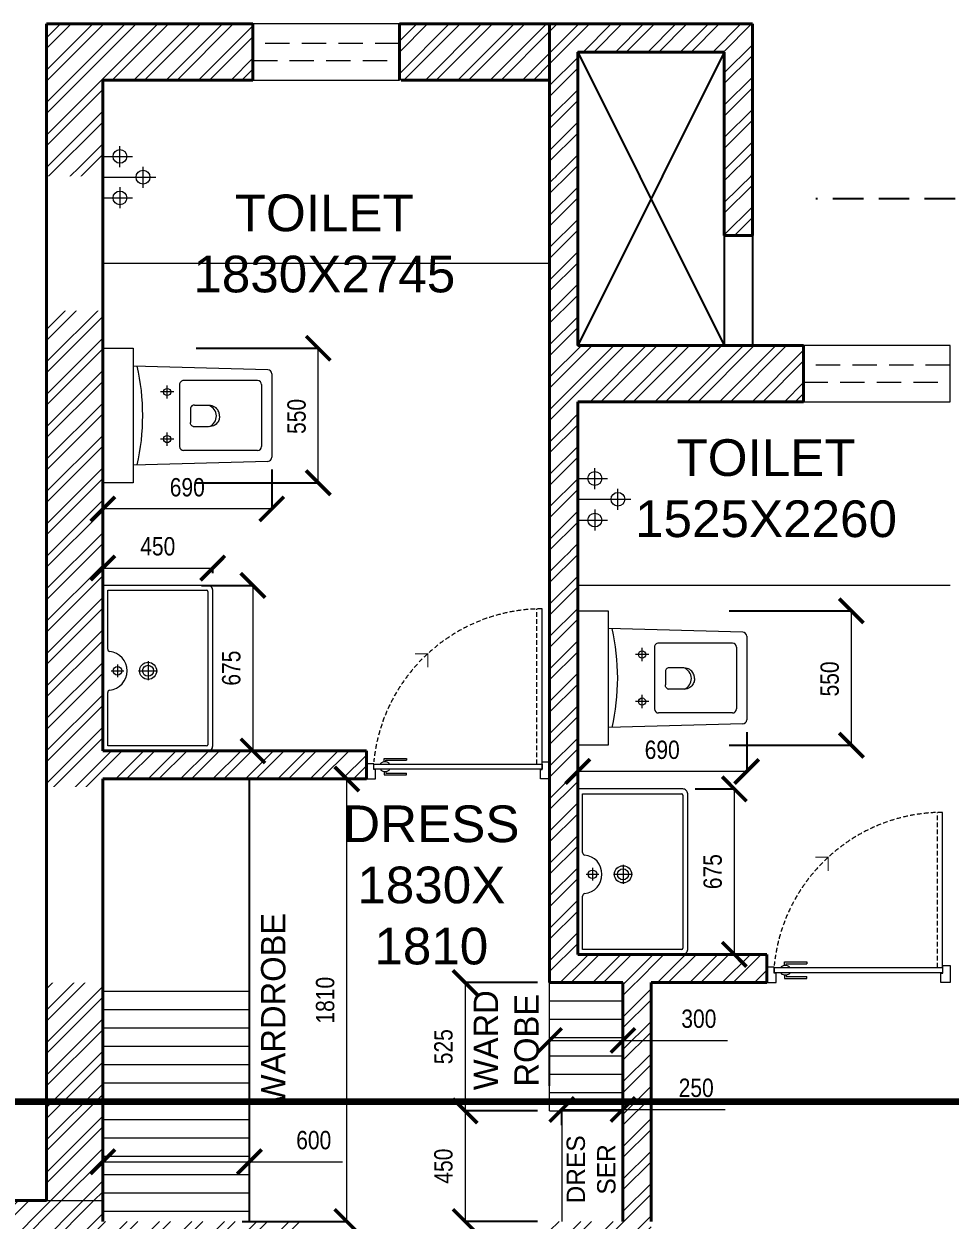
# Model space of a CAD drawing. Header units: millimetres. Extents: x 997936 to 1027636, y 1268519 to 1294901.
# Drawn here: x 1001198 to 1004988, y 1282423 to 1287315 of the extents above; entities that cross this region are included whole.
import ezdxf

# ---------------------------------------------------------------- set-up
doc = ezdxf.new("R2010")
doc.units = ezdxf.units.MM
doc.header["$LTSCALE"] = 500
doc.header["$MEASUREMENT"] = 0
doc.header["$PDMODE"] = 34
doc.header["$PDSIZE"] = 100
doc.linetypes.add('DASHED2', pattern=[0.375, 0.25, -0.125])
for name, color, linetype, lineweight in [('A-Furn', 253, 'Continuous', 0), ('DIMENSION', 7, 'Continuous', 0), ('door', 22, 'Continuous', 15), ('furniture', 252, 'Continuous', 9), ("HATCH'", 252, 'Continuous', 5), ('PROJECTION', 214, 'DASHED2', 25), ('TEXT', 250, 'Continuous', 9), ('W-wall', 1, 'Continuous', 40), ('WALLS', 1, 'Continuous', 40), ('window', 150, 'Continuous', 9)]:
    doc.layers.add(name, color=color, linetype=linetype, lineweight=lineweight)
doc.layers.add('grid text', color=7, linetype='Continuous', lineweight=18, true_color=0x000000)
doc.layers.add('toilet fixer', color=7, linetype='Continuous', lineweight=0, true_color=0xa3a3a3)
doc.styles.get("Standard").update_dxf_attribs({"font": 'ARIALN.TTF', "height": 75})
doc.dimstyles.new('for electrical conduit', dxfattribs={"dimtxt": 175, "dimasz": 80, "dimexe": 1.25, "dimexo": 50, "dimgap": 50, "dimtad": 1, "dimdec": 0, "dimrnd": 5, "dimtxsty": 'Standard', "dimblk": 'ARCHTICK', "dimcen": 2.5, "dimclrd": 256, "dimadec": 0, "dimazin": 0, "dimtfac": 1, "dimtdec": 0, "dimtmove": 0, "dimatfit": 3, "dimfxl": 0, "dimlwd": -1, "dimarcsym": 0})
pattern_1 = [(45, (-73182.42, 76093.13), (-66.291261, 66.291261), []), (45, (-73138.22, 76093.13), (-66.291261, 66.291261), [])]

# ---------------------------------------------------------------- blocks, each defined once
blk = doc.blocks.new('D-1000')
at = {"color": 8, "linetype": 'DASHED2', "ltscale": 0.2}
for p, q in [((50.5, 899.6), (50.5, 69.9)), ((78.1, 899.6), (78.1, 69.9)), ((868.5, 927.2), (868.5, 932)), ((868.5, 899.6), (868.5, 894.7)), ((885.9, 938.2), (885.9, 947.8)), ((895.4, 938.2), (895.4, 957.4)), ((913, 927.2), (913, 932)), ((913, 899.6), (913, 894.7)), ((50.5, 879.6), (50.5, 69.9)), ((885.9, 888.6), (885.9, 878.9)), ((895.4, 888.6), (895.4, 869.4))]:
    blk.add_line(p, q, dxfattribs=at)
at = {"color": 8, "linetype": 'Continuous', "ltscale": 0.2}
for p, q in [((895.4, 957.4), (775.9, 957.4)), ((775.9, 957.4), (775.9, 947.8)), ((885.9, 947.8), (775.9, 947.8)), ((885.9, 878.9), (775.9, 878.9)), ((775.9, 869.4), (775.9, 878.9)), ((895.4, 869.4), (775.9, 869.4))]:
    blk.add_line(p, q, dxfattribs=at)
blk.add_lwpolyline([(50.5, 927.2), (949.5, 927.2), (949.5, 899.6), (50.5, 899.6)], close=True, dxfattribs=at)
for centre, start, end in [((890.7, 896.7), 57.82034, 122.17966), ((890.7, 930.1), 237.82034, 302.17966)]:
    blk.add_arc(centre, 41.8, start, end, dxfattribs=at)
at = {"color": 8, "linetype": 'DASHED2', "ltscale": 0.2}
blk.add_arc((47.4, 977.4), 907.6, 270.19588, 354.31871, dxfattribs=at)
at = {"layer": 'door', "linetype": 'Continuous', "ltscale": 0.15}
for p, q in [((10, 887.6), (10, 979)), ((10, 979), (59, 979)), ((59, 979), (59, 929.1)), ((990, 979), (941, 979)), ((941, 979), (941, 929.1)), ((990, 897.6), (990, 979)), ((59, 929.1), (49.5, 929.1)), ((49.5, 929.1), (49.5, 887.6)), ((941, 929.1), (950.5, 929.1)), ((950.5, 929.1), (950.5, 897.6)), ((950.5, 897.6), (990, 897.6)), ((49.5, 887.6), (10, 887.6))]:
    blk.add_line(p, q, dxfattribs=at)
at = {"layer": 'door', "ltscale": 0.2, "const_width": 5.56}
blk.add_lwpolyline([(662, 382.9), (662, 309.6), (730.4, 309.6)], dxfattribs=at)
blk = doc.blocks.new('drtv')
at = {"layer": 'toilet fixer'}
for p, q in [((1014420.7, 1284247), (1014420.7, 1284332.8)), ((1014490.8, 1284290.5), (1014368.7, 1284290.5)), ((1014326.2, 1284249.1), (1014326.2, 1284163.2)), ((1014490.8, 1284205.5), (1014274.1, 1284205.5)), ((1014420.7, 1284164.1), (1014420.7, 1284078.2)), ((1014490.8, 1284120.6), (1014368.7, 1284120.6))]:
    blk.add_line(p, q, dxfattribs=at)
for centre in [(1014420.7, 1284290.5), (1014326.2, 1284205.5), (1014420.7, 1284120.6)]:
    blk.add_circle(centre, 28.2, dxfattribs=at)
blk = doc.blocks.new('ASFRRG')
at = {"layer": 'toilet fixer', "lineweight": 15}
for p, q in [((2050178.7, -553415.7), (2050178.7, -553175.1)), ((2050178.7, -553175.1), (2050583.7, -553175.1)), ((2050588.7, -553180.1), (2050588.7, -553806.9)), ((2050344.1, -553465.6), (2050344.1, -553543.2)), ((2050193.2, -553504.4), (2050244.9, -553504.4)), ((2050219, -553478.5), (2050219, -553530.3)), ((2050305.3, -553504.4), (2050382.9, -553504.4)), ((2050178.7, -553811.9), (2050178.7, -553593.2)), ((2050583.7, -553811.9), (2050178.7, -553811.9))]:
    blk.add_line(p, q, dxfattribs=at)
at = {"layer": 'toilet fixer', "lineweight": 20}
blk.add_lwpolyline([(2050608.7, -553811.9), (2050608.7, -553175.1, 0.414214), (2050588.7, -553155.1), (2050158.7, -553155.1), (2050158.7, -553831.9), (2050588.7, -553831.9, 0.414214)], format="xyb", close=True, dxfattribs=at)
at = {"layer": 'toilet fixer', "lineweight": 15}
for centre, radius in [((2050219, -553504.4), 17.5), ((2050344.1, -553504.4), 35), ((2050344.1, -553504.4), 22.5)]:
    blk.add_circle(centre, radius, dxfattribs=at)
for centre, radius, start, end in [((2050583.7, -553180.1), 5, 0, 90), ((2050188.7, -553415.7), 10, 180, 259.3524), ((2050178.7, -553504.4), 79.3, 275.9184, 84.0816), ((2050188.7, -553593.2), 10, 100.6476, 180), ((2050583.7, -553806.9), 5, 270, 0)]:
    blk.add_arc(centre, radius, start, end, dxfattribs=at)
blk = doc.blocks.new('asdfrg7888')
at = {"layer": 'toilet fixer', "lineweight": 0}
for p, q in [((5842543, -845944.4), (5842543, -846319.4)), ((5842543, -845944.4), (5842543, -846319.4)), ((5842543, -845946.2), (5842543, -846317.6)), ((5843043.4, -845961.6), (5842543, -845947.8)), ((5842543, -845947.8), (5842543, -846316)), ((5843005, -846001.9), (5842730, -846001.9)), ((5843058, -845976.6), (5843058, -846287.3)), ((5842693.7, -846044.4), (5842644.2, -846044.4)), ((5842668.9, -846069.2), (5842668.9, -846019.7)), ((5842715, -846016.9), (5842715, -846246.9)), ((5843020, -846016.9), (5843020, -846246.9)), ((5842758, -846099.2), (5842757, -846101.1)), ((5842760.5, -846096.4), (5842758, -846099.2)), ((5842763.3, -846094.8), (5842760.5, -846096.4)), ((5842766.2, -846094), (5842763.3, -846094.8)), ((5842768.6, -846093.9), (5842766.2, -846094)), ((5842770.4, -846094), (5842768.6, -846093.9)), ((5842771, -846094.1), (5842770.4, -846094)), ((5842771.5, -846094.1), (5842771, -846094.1)), ((5842773.1, -846094.1), (5842771.5, -846094.1)), ((5842774.4, -846094.1), (5842773.1, -846094.1)), ((5842776.1, -846094.1), (5842774.4, -846094.1)), ((5842778.3, -846094.2), (5842776.1, -846094.1)), ((5842780.8, -846094.2), (5842778.3, -846094.2)), ((5842783.9, -846094.2), (5842780.8, -846094.2)), ((5842787.5, -846094.2), (5842783.9, -846094.2)), ((5842791.7, -846094.2), (5842787.5, -846094.2)), ((5842796.5, -846094.2), (5842791.7, -846094.2)), ((5842801.9, -846094.2), (5842796.5, -846094.2)), ((5842808, -846094.2), (5842801.9, -846094.2)), ((5842814.8, -846094.2), (5842808, -846094.2)), ((5842822.4, -846094.2), (5842814.8, -846094.2)), ((5842829.8, -846094.7), (5842822.4, -846094.2)), ((5842836.3, -846095.9), (5842829.8, -846094.7)), ((5842841.9, -846097.9), (5842836.3, -846095.9)), ((5842846.7, -846100.4), (5842841.9, -846097.9)), ((5842850.8, -846103.4), (5842846.7, -846100.4)), ((5842755.8, -846106.2), (5842755.6, -846109.5)), ((5842755.6, -846109), (5842755.6, -846157.6)), ((5842756.3, -846103.5), (5842755.8, -846106.2)), ((5842757, -846101.1), (5842756.3, -846103.5)), ((5842854.1, -846106.7), (5842850.8, -846103.4)), ((5842856.9, -846110.3), (5842854.1, -846106.7)), ((5842859.1, -846114), (5842856.9, -846110.3)), ((5842860.7, -846117.7), (5842859.1, -846114)), ((5842862, -846121.3), (5842860.7, -846117.7)), ((5842862.9, -846124.6), (5842862, -846121.3)), ((5842862.9, -846143.1), (5842862, -846146.4)), ((5842863.5, -846127.6), (5842862.9, -846124.6)), ((5842863.5, -846140.1), (5842862.9, -846143.1)), ((5842863.8, -846130.1), (5842863.5, -846127.6)), ((5842863.8, -846137.6), (5842863.5, -846140.1)), ((5842864, -846132.1), (5842863.8, -846130.1)), ((5842864, -846135.6), (5842863.8, -846137.6)), ((5842864, -846133.3), (5842864, -846132.1)), ((5842864, -846133.8), (5842864, -846133.3)), ((5842864, -846133.9), (5842864, -846134.4)), ((5842864, -846134.4), (5842864, -846135.6)), ((5842755.7, -846160.5), (5842755.6, -846157.6)), ((5842756.2, -846163.1), (5842755.7, -846160.5)), ((5842756.9, -846165.3), (5842756.2, -846163.1)), ((5842757.9, -846167.2), (5842756.9, -846165.3)), ((5842760.3, -846170), (5842757.9, -846167.2)), ((5842763.1, -846171.8), (5842760.3, -846170)), ((5842770.1, -846173.4), (5842768.4, -846173.3)), ((5842770.8, -846173.4), (5842770.1, -846173.4)), ((5842771.2, -846173.4), (5842770.8, -846173.4)), ((5842772.9, -846173.4), (5842771.2, -846173.4)), ((5842774.2, -846173.4), (5842772.9, -846173.4)), ((5842775.9, -846173.4), (5842774.2, -846173.4)), ((5842778.1, -846173.4), (5842775.9, -846173.4)), ((5842780.7, -846173.4), (5842778.1, -846173.4)), ((5842783.8, -846173.4), (5842780.7, -846173.4)), ((5842787.5, -846173.4), (5842783.8, -846173.4)), ((5842791.7, -846173.5), (5842787.5, -846173.4)), ((5842796.5, -846173.5), (5842791.7, -846173.5)), ((5842801.9, -846173.5), (5842796.5, -846173.5)), ((5842808, -846173.5), (5842801.9, -846173.5)), ((5842814.8, -846173.5), (5842808, -846173.5)), ((5842822.4, -846173.5), (5842814.8, -846173.5)), ((5842829.8, -846173), (5842822.4, -846173.5)), ((5842836.3, -846171.8), (5842829.8, -846173)), ((5842841.9, -846169.8), (5842836.3, -846171.8)), ((5842846.7, -846167.3), (5842841.9, -846169.8)), ((5842850.8, -846164.3), (5842846.7, -846167.3)), ((5842854.1, -846160.9), (5842850.8, -846164.3)), ((5842856.9, -846157.4), (5842854.1, -846160.9)), ((5842859.1, -846153.7), (5842856.9, -846157.4)), ((5842860.7, -846150), (5842859.1, -846153.7)), ((5842862, -846146.4), (5842860.7, -846150)), ((5842693.7, -846219.4), (5842644.2, -846219.4)), ((5842668.9, -846244.2), (5842668.9, -846194.7)), ((5843005, -846261.9), (5842730, -846261.9)), ((5843043.4, -846302.3), (5842543, -846316))]:
    blk.add_line(p, q, dxfattribs=at)
for centre in [(5842668.9, -846044.4), (5842668.9, -846219.4)]:
    blk.add_circle(centre, 13.3, dxfattribs=at)
for centre, radius, start, end in [((5841743.3, -846131.9), 834.7, 347.2655, 12.7345), ((5843043, -845976.6), 15, 0, 88.5576), ((5842730, -846016.9), 15, 90, 180), ((5843005, -846016.9), 15, 0, 90), ((5842809.8, -846134.2), 42.3, 292.6808, 70.1417), ((5842774.5, -846142.1), 31.8, 249.0746, 258.9185), ((5842730, -846246.9), 15, 180, 270), ((5843005, -846246.9), 15, 270, 0), ((5843043, -846287.3), 15, 271.4424, 0)]:
    blk.add_arc(centre, radius, start, end, dxfattribs=at)
blk = doc.blocks.new('ERKJ')
at = {"layer": 'A-Furn', "lineweight": 9, "ltscale": 10}
blk.add_lwpolyline([(1074052.5, 1208998.5), (1074052.5, 1209548.5), (1073927.5, 1209548.5), (1073927.5, 1208998.5), (1074052.5, 1208998.5)], dxfattribs=at)
at = {"layer": 'toilet fixer', "xscale": -1.100000000558794, "yscale": 1.100000000093132, "zscale": 1.1}
blk.add_blockref('asdfrg7888', (7500724.8, 2140018.6), dxfattribs=at)
blk = doc.blocks.new('_ArchTick')
at = {"layer": 'W-wall', "color": 0, "lineweight": 70, "const_width": 0.15}
blk.add_lwpolyline([(-0.5, -0.5), (0.5, 0.5)], dxfattribs=at)
blk = doc.blocks.new('*D488')
at = {"layer": 'Defpoints', "color": 0}
for p in [(1002040.9, 1284227.2), (1002519.1, 1284227.2), (1002040.9, 1282417.6)]:
    blk.add_point(p, dxfattribs=at)
at = {"layer": 'DIMENSION', "color": 0, "lineweight": -2}
for p, q in [((1002090.9, 1284227.2), (1002520.3, 1284227.2)), ((1002090.9, 1282417.6), (1002520.3, 1282417.6))]:
    blk.add_line(p, q, dxfattribs=at)
at = {"layer": 'DIMENSION'}
blk.add_line((1002519.1, 1282417.6), (1002519.1, 1284227.2), dxfattribs=at)
at = {"layer": 'DIMENSION', "xscale": 100, "yscale": 100, "zscale": 100}
for p, rotation in [((1002519.1, 1284227.2), 90), ((1002519.1, 1282417.6), 270)]:
    blk.add_blockref('_ArchTick', p, dxfattribs=dict(at, rotation=rotation))
at = {"layer": 'DIMENSION', "color": 0, "insert": (1002430.8, 1283322.4), "char_height": 75, "attachment_point": 5, "rotation": 90}
blk.add_mtext('1810', dxfattribs=at)
blk = doc.blocks.new('*D489')
at = {"layer": 'Defpoints', "color": 0}
for p in [(1001520.4, 1285542.9), (1002211.9, 1285542.9), (1001520.4, 1285331.6)]:
    blk.add_point(p, dxfattribs=at)
at = {"layer": 'DIMENSION', "color": 0, "lineweight": -2}
for p, q in [((1001520.4, 1285492.9), (1001520.4, 1285330.4)), ((1002211.9, 1285492.9), (1002211.9, 1285330.4))]:
    blk.add_line(p, q, dxfattribs=at)
at = {"layer": 'DIMENSION'}
blk.add_line((1002211.9, 1285331.6), (1001520.4, 1285331.6), dxfattribs=at)
at = {"layer": 'DIMENSION', "xscale": 100, "yscale": 100, "zscale": 100, "rotation": 180}
blk.add_blockref('_ArchTick', (1001520.4, 1285331.6), dxfattribs=at)
at = {"layer": 'DIMENSION', "xscale": 100, "yscale": 100, "zscale": 100}
blk.add_blockref('_ArchTick', (1002211.9, 1285331.6), dxfattribs=at)
at = {"layer": 'DIMENSION', "color": 0, "insert": (1001866.2, 1285419.9), "char_height": 75, "attachment_point": 5}
blk.add_mtext('690', dxfattribs=at)
blk = doc.blocks.new('*D490')
at = {"layer": 'Defpoints', "color": 0}
for p in [(1001520.4, 1285988.8), (1002402.1, 1285988.8), (1001520.4, 1285438.8)]:
    blk.add_point(p, dxfattribs=at)
at = {"layer": 'DIMENSION', "color": 0, "lineweight": -2}
for p, q in [((1001902.1, 1285988.8), (1002403.3, 1285988.8)), ((1001902.1, 1285438.8), (1002403.3, 1285438.8))]:
    blk.add_line(p, q, dxfattribs=at)
at = {"layer": 'DIMENSION'}
blk.add_line((1002402.1, 1285438.8), (1002402.1, 1285988.8), dxfattribs=at)
at = {"layer": 'DIMENSION', "xscale": 100, "yscale": 100, "zscale": 100}
for p, rotation in [((1002402.1, 1285988.8), 90), ((1002402.1, 1285438.8), 270)]:
    blk.add_blockref('_ArchTick', p, dxfattribs=dict(at, rotation=rotation))
at = {"layer": 'DIMENSION', "color": 0, "insert": (1002313.8, 1285710.1), "char_height": 75, "attachment_point": 5, "rotation": 90}
blk.add_mtext('550', dxfattribs=at)
blk = doc.blocks.new('*D491')
at = {"layer": 'Defpoints', "color": 0}
for p in [(1003464.2, 1284469.2), (1004155.7, 1284469.2), (1003464.2, 1284257.9)]:
    blk.add_point(p, dxfattribs=at)
at = {"layer": 'DIMENSION', "color": 0, "lineweight": -2}
for p, q in [((1003464.2, 1284419.2), (1003464.2, 1284256.7)), ((1004155.7, 1284419.2), (1004155.7, 1284256.7))]:
    blk.add_line(p, q, dxfattribs=at)
at = {"layer": 'DIMENSION'}
blk.add_line((1004155.7, 1284257.9), (1003464.2, 1284257.9), dxfattribs=at)
at = {"layer": 'DIMENSION', "xscale": 100, "yscale": 100, "zscale": 100, "rotation": 180}
blk.add_blockref('_ArchTick', (1003464.2, 1284257.9), dxfattribs=at)
at = {"layer": 'DIMENSION', "xscale": 100, "yscale": 100, "zscale": 100}
blk.add_blockref('_ArchTick', (1004155.7, 1284257.9), dxfattribs=at)
at = {"layer": 'DIMENSION', "color": 0, "insert": (1003810, 1284346.2), "char_height": 75, "attachment_point": 5}
blk.add_mtext('690', dxfattribs=at)
blk = doc.blocks.new('*D492')
at = {"layer": 'Defpoints', "color": 0}
for p in [(1003464.2, 1284915.1), (1004584.1, 1284915.1), (1003464.2, 1284365.1)]:
    blk.add_point(p, dxfattribs=at)
at = {"layer": 'DIMENSION', "color": 0, "lineweight": -2}
for p, q in [((1004084.1, 1284915.1), (1004585.3, 1284915.1)), ((1004084.1, 1284365.1), (1004585.3, 1284365.1))]:
    blk.add_line(p, q, dxfattribs=at)
at = {"layer": 'DIMENSION'}
blk.add_line((1004584.1, 1284365.1), (1004584.1, 1284915.1), dxfattribs=at)
at = {"layer": 'DIMENSION', "xscale": 100, "yscale": 100, "zscale": 100}
for p, rotation in [((1004584.1, 1284915.1), 90), ((1004584.1, 1284365.1), 270)]:
    blk.add_blockref('_ArchTick', p, dxfattribs=dict(at, rotation=rotation))
at = {"layer": 'DIMENSION', "color": 0, "insert": (1004495.8, 1284636.4), "char_height": 75, "attachment_point": 5, "rotation": 90}
blk.add_mtext('550', dxfattribs=at)
blk = doc.blocks.new('*D544')
at = {"layer": 'Defpoints', "color": 0}
for p in [(1003349.2, 1283394.8), (1003003.1, 1282869.8), (1003349.2, 1282869.8)]:
    blk.add_point(p, dxfattribs=at)
at = {"layer": 'DIMENSION', "color": 0, "lineweight": -2}
for p, q in [((1003299.2, 1283394.8), (1003001.8, 1283394.8)), ((1003299.2, 1282869.8), (1003001.8, 1282869.8))]:
    blk.add_line(p, q, dxfattribs=at)
at = {"layer": 'DIMENSION'}
blk.add_line((1003003.1, 1283394.8), (1003003.1, 1282869.8), dxfattribs=at)
at = {"layer": 'DIMENSION', "xscale": 100, "yscale": 100, "zscale": 100}
for p, rotation in [((1003003.1, 1283394.8), 90), ((1003003.1, 1282869.8), 270)]:
    blk.add_blockref('_ArchTick', p, dxfattribs=dict(at, rotation=rotation))
at = {"layer": 'DIMENSION', "color": 0, "insert": (1002914.8, 1283132.3), "char_height": 75, "attachment_point": 5, "rotation": 90}
blk.add_mtext('525', dxfattribs=at)
blk = doc.blocks.new('*D545')
at = {"layer": 'Defpoints', "color": 0}
for p in [(1003349.2, 1282869.8), (1003003.1, 1282417.6), (1003349.2, 1282417.6)]:
    blk.add_point(p, dxfattribs=at)
at = {"layer": 'DIMENSION', "color": 0, "lineweight": -2}
for p, q in [((1003299.2, 1282869.8), (1003001.8, 1282869.8)), ((1003299.2, 1282417.6), (1003001.8, 1282417.6))]:
    blk.add_line(p, q, dxfattribs=at)
at = {"layer": 'DIMENSION'}
blk.add_line((1003003.1, 1282869.8), (1003003.1, 1282417.6), dxfattribs=at)
at = {"layer": 'DIMENSION', "xscale": 100, "yscale": 100, "zscale": 100}
for p, rotation in [((1003003.1, 1282869.8), 90), ((1003003.1, 1282417.6), 270)]:
    blk.add_blockref('_ArchTick', p, dxfattribs=dict(at, rotation=rotation))
at = {"layer": 'DIMENSION', "color": 0, "insert": (1002914.8, 1282643.7), "char_height": 75, "attachment_point": 5, "rotation": 90}
blk.add_mtext('450', dxfattribs=at)
blk = doc.blocks.new('*D520')
at = {"layer": 'Defpoints', "color": 0}
for p in [(1003649.2, 1283158), (1003349.2, 1282922.8), (1003649.2, 1282922.8)]:
    blk.add_point(p, dxfattribs=at)
at = {"layer": 'DIMENSION', "color": 0, "lineweight": -2}
for p, q in [((1003349.2, 1282972.8), (1003349.2, 1283159.2)), ((1003649.2, 1282972.8), (1003649.2, 1283159.2))]:
    blk.add_line(p, q, dxfattribs=at)
at = {"layer": 'DIMENSION'}
for p, q in [((1003349.2, 1283158), (1003649.2, 1283158)), ((1003649.2, 1283158), (1004077.7, 1283158))]:
    blk.add_line(p, q, dxfattribs=at)
at = {"layer": 'DIMENSION', "xscale": 100, "yscale": 100, "zscale": 100, "rotation": 180}
blk.add_blockref('_ArchTick', (1003349.2, 1283158), dxfattribs=at)
at = {"layer": 'DIMENSION', "xscale": 100, "yscale": 100, "zscale": 100}
blk.add_blockref('_ArchTick', (1003649.2, 1283158), dxfattribs=at)
at = {"layer": 'DIMENSION', "color": 0, "insert": (1003959.9, 1283246.2), "char_height": 75, "attachment_point": 5}
blk.add_mtext('300', dxfattribs=at)
blk = doc.blocks.new('*D521')
at = {"layer": 'Defpoints', "color": 0}
for p in [(1003649.2, 1282875.5), (1003399.2, 1282761.6), (1003649.2, 1282761.6)]:
    blk.add_point(p, dxfattribs=at)
at = {"layer": 'DIMENSION', "color": 0, "lineweight": -2}
for p, q in [((1003399.2, 1282811.6), (1003399.2, 1282876.7)), ((1003649.2, 1282811.6), (1003649.2, 1282876.7))]:
    blk.add_line(p, q, dxfattribs=at)
at = {"layer": 'DIMENSION'}
for p, q in [((1003399.2, 1282875.5), (1003649.2, 1282875.5)), ((1003649.2, 1282875.5), (1004067.4, 1282875.5))]:
    blk.add_line(p, q, dxfattribs=at)
at = {"layer": 'DIMENSION', "xscale": 100, "yscale": 100, "zscale": 100, "rotation": 180}
blk.add_blockref('_ArchTick', (1003399.2, 1282875.5), dxfattribs=at)
at = {"layer": 'DIMENSION', "xscale": 100, "yscale": 100, "zscale": 100}
blk.add_blockref('_ArchTick', (1003649.2, 1282875.5), dxfattribs=at)
at = {"layer": 'DIMENSION', "color": 0, "insert": (1003949.1, 1282963.7), "char_height": 75, "attachment_point": 5}
blk.add_mtext('250', dxfattribs=at)
blk = doc.blocks.new('*D522')
at = {"layer": 'Defpoints', "color": 0}
for p in [(1002120.4, 1282661.5), (1001520.4, 1282428.6), (1002120.4, 1282428.6)]:
    blk.add_point(p, dxfattribs=at)
at = {"layer": 'DIMENSION', "color": 0, "lineweight": -2}
for p, q in [((1001520.4, 1282478.6), (1001520.4, 1282662.7)), ((1002120.4, 1282478.6), (1002120.4, 1282662.7))]:
    blk.add_line(p, q, dxfattribs=at)
at = {"layer": 'DIMENSION'}
for p, q in [((1001520.4, 1282661.5), (1002120.4, 1282661.5)), ((1002120.4, 1282661.5), (1002501.8, 1282661.5))]:
    blk.add_line(p, q, dxfattribs=at)
at = {"layer": 'DIMENSION', "xscale": 100, "yscale": 100, "zscale": 100, "rotation": 180}
blk.add_blockref('_ArchTick', (1001520.4, 1282661.5), dxfattribs=at)
at = {"layer": 'DIMENSION', "xscale": 100, "yscale": 100, "zscale": 100}
blk.add_blockref('_ArchTick', (1002120.4, 1282661.5), dxfattribs=at)
at = {"layer": 'DIMENSION', "color": 0, "insert": (1002383.8, 1282749.7), "char_height": 75, "attachment_point": 5}
blk.add_mtext('600', dxfattribs=at)
blk = doc.blocks.new('*D530')
at = {"layer": 'Defpoints', "color": 0}
for p in [(1001970.4, 1285090.1), (1001520.4, 1285019), (1001970.4, 1285019)]:
    blk.add_point(p, dxfattribs=at)
at = {"layer": 'DIMENSION', "color": 0, "lineweight": -2}
for p, q in [((1001520.4, 1285069), (1001520.4, 1285091.4)), ((1001970.4, 1285069), (1001970.4, 1285091.4))]:
    blk.add_line(p, q, dxfattribs=at)
at = {"layer": 'DIMENSION'}
blk.add_line((1001520.4, 1285090.1), (1001970.4, 1285090.1), dxfattribs=at)
at = {"layer": 'DIMENSION', "xscale": 100, "yscale": 100, "zscale": 100, "rotation": 180}
blk.add_blockref('_ArchTick', (1001520.4, 1285090.1), dxfattribs=at)
at = {"layer": 'DIMENSION', "xscale": 100, "yscale": 100, "zscale": 100}
blk.add_blockref('_ArchTick', (1001970.4, 1285090.1), dxfattribs=at)
at = {"layer": 'DIMENSION', "color": 0, "insert": (1001745.4, 1285178.4), "char_height": 75, "attachment_point": 5}
blk.add_mtext('450', dxfattribs=at)
blk = doc.blocks.new('*D531')
at = {"layer": 'Defpoints', "color": 0}
for p in [(1003894.2, 1284186.6), (1003894.2, 1283509.8), (1004105.1, 1283509.8)]:
    blk.add_point(p, dxfattribs=at)
at = {"layer": 'DIMENSION', "color": 0, "lineweight": -2}
for p, q in [((1003944.2, 1284186.6), (1004106.3, 1284186.6)), ((1003944.2, 1283509.8), (1004106.3, 1283509.8))]:
    blk.add_line(p, q, dxfattribs=at)
at = {"layer": 'DIMENSION'}
blk.add_line((1004105.1, 1284186.6), (1004105.1, 1283509.8), dxfattribs=at)
at = {"layer": 'DIMENSION', "xscale": 100, "yscale": 100, "zscale": 100}
for p, rotation in [((1004105.1, 1284186.6), 90), ((1004105.1, 1283509.8), 270)]:
    blk.add_blockref('_ArchTick', p, dxfattribs=dict(at, rotation=rotation))
at = {"layer": 'DIMENSION', "color": 0, "insert": (1004016.8, 1283848.2), "char_height": 75, "attachment_point": 5, "rotation": 90}
blk.add_mtext('675', dxfattribs=at)
blk = doc.blocks.new('*D535')
at = {"layer": 'Defpoints', "color": 0}
for p in [(1001874.8, 1285019), (1001874.8, 1284342.2), (1002134.8, 1284342.2)]:
    blk.add_point(p, dxfattribs=at)
at = {"layer": 'DIMENSION', "color": 0, "lineweight": -2}
for p, q in [((1001924.8, 1285019), (1002136, 1285019)), ((1001924.8, 1284342.2), (1002136, 1284342.2))]:
    blk.add_line(p, q, dxfattribs=at)
at = {"layer": 'DIMENSION'}
blk.add_line((1002134.8, 1285019), (1002134.8, 1284342.2), dxfattribs=at)
at = {"layer": 'DIMENSION', "xscale": 100, "yscale": 100, "zscale": 100}
for p, rotation in [((1002134.8, 1285019), 90), ((1002134.8, 1284342.2), 270)]:
    blk.add_blockref('_ArchTick', p, dxfattribs=dict(at, rotation=rotation))
at = {"layer": 'DIMENSION', "color": 0, "insert": (1002046.5, 1284680.6), "char_height": 75, "attachment_point": 5, "rotation": 90}
blk.add_mtext('675', dxfattribs=at)

msp = doc.modelspace()

# ---------------------------------------------------------------- hatches: boundary and pattern name
at = {"lineweight": 0, "ltscale": 200}
h = msp.add_hatch(dxfattribs=at)
h.set_pattern_fill('ANSI32', color=256, scale=250, style=0)
h.set_pattern_definition(pattern_1)
h.paths.add_polyline_path([(1001290.4, 1282502.6), (1001290.4, 1287315.4), (1002134.8, 1287315.4), (1002134.8, 1287085.4), (1001520.4, 1287085.4), (1001520.4, 1285019), (1001520.4, 1284342.2), (1001950.4, 1284342.2), (1002599.2, 1284342.2), (1002599.2, 1284289.6), (1002599.2, 1284289.6), (1002599.2, 1284227.2), (1002599.2, 1284227.2), (1001520.4, 1284227.2), (1001520.4, 1282502.6)])
h = msp.add_hatch(dxfattribs=at)
h.set_pattern_fill('ANSI32', color=256, scale=250, style=0)
h.set_pattern_definition(pattern_1)
h.paths.add_polyline_path([(1002734.8, 1287315.4), (1002734.8, 1287085.4), (1003349.2, 1287085.4), (1003349.2, 1287315.4)])
h = msp.add_hatch(dxfattribs=at)
h.set_pattern_fill('ANSI32', color=256, scale=250, style=0)
h.set_pattern_definition(pattern_1)
h.paths.add_polyline_path([(1002350.4, 1282417.6), (1001520.4, 1282417.6), (1001520.4, 1282502.6), (1001290.4, 1282502.6), (999384.2, 1282502.6), (999384.2, 1278719.8), (1002350.4, 1278719.8), (1002350.4, 1278949.8), (999584.2, 1278949.8), (999584.2, 1279024.8), (999584.2, 1279474.8), (999584.2, 1282302.6), (1002350.4, 1282302.6)])
at = {"layer": "HATCH'", "ltscale": 200}
h = msp.add_hatch(dxfattribs=at)
h.set_pattern_fill('ANSI31', color=256, scale=600, angle=45, style=0)
h.set_pattern_definition([(7e-15, (1823165.69, 3934.02), (9e-15, -75), [])])
h.paths.add_polyline_path([(1002120.4, 1282417.6), (1001520.4, 1282417.6), (1001520.4, 1284227.2), (1002120.4, 1284227.2)])

# ---------------------------------------------------------------- linework, layer by layer
at = {"lineweight": 0, "ltscale": 200}
msp.add_line((1003464.2, 1285020.4), (1004988.2, 1285020.4), dxfattribs=at)
at = {"color": 25, "lineweight": 0, "ltscale": 200}
msp.add_line((1001290.4, 1282502.6), (1001520.4, 1282502.6), dxfattribs=at)
at = {"layer": "HATCH'", "ltscale": 200}
for p, q in [((1003349.2, 1283319.8), (1003649.2, 1283319.8)), ((1003349.2, 1283244.8), (1003649.2, 1283244.8)), ((1003349.2, 1283169.8), (1003649.2, 1283169.8)), ((1003349.2, 1283094.8), (1003649.2, 1283094.8)), ((1003349.2, 1283019.8), (1003649.2, 1283019.8)), ((1003349.2, 1282944.8), (1003649.2, 1282944.8)), ((1003349.2, 1282869.8), (1003649.2, 1282869.8)), ((1003399.2, 1282869.8), (1003399.2, 1282417.6))]:
    msp.add_line(p, q, dxfattribs=at)
at = {"layer": 'PROJECTION'}
msp.add_line((1005383.4, 1286600.4), (1004179.2, 1286600.4), dxfattribs=at)
at = {"layer": 'TEXT', "color": 3, "lineweight": 90, "ltscale": 200}
msp.add_lwpolyline([(998882, 1282908.5), (1005151.2, 1282908.5), (1005151.2, 1278225.9), (998882, 1278225.9)], close=True, dxfattribs=at)
at = {"layer": 'WALLS', "ltscale": 200}
for p, q in [((1002134.8, 1287315.4), (1001290.4, 1287315.4)), ((1002134.8, 1287315.4), (1002134.8, 1287085.4)), ((1002734.8, 1287315.4), (1003349.2, 1287315.4)), ((1002734.8, 1287315.4), (1002734.8, 1287085.4)), ((1004179.2, 1287315.4), (1003349.2, 1287315.4)), ((1004064.2, 1287200.4), (1003464.2, 1287200.4)), ((1002134.8, 1287085.4), (1001520.4, 1287085.4)), ((1003349.2, 1287085.4), (1002742, 1287085.4)), ((1004179.2, 1286000.4), (1003464.2, 1286000.4)), ((1004388.2, 1286000.4), (1004179.2, 1286000.4)), ((1004388.2, 1285770.4), (1004388.2, 1286000.4)), ((1004388.2, 1285770.4), (1003464.2, 1285770.4)), ((1002599.2, 1284342.2), (1001520.4, 1284342.2)), ((1002599.2, 1284227.2), (1002599.2, 1284342.2)), ((1002599.2, 1284227.2), (1001520.4, 1284227.2)), ((1001290.4, 1282502.6), (999384.2, 1282502.6))]:
    msp.add_line(p, q, dxfattribs=at)
at = {"layer": 'window', "ltscale": 200}
for points in [[(1002734.8, 1287315.4), (1002134.8, 1287315.4), (1002134.8, 1287085.4), (1002734.8, 1287085.4)], [(1004988.2, 1286000.4), (1004388.2, 1286000.4), (1004388.2, 1285770.4), (1004988.2, 1285770.4)]]:
    msp.add_lwpolyline(points, close=True, dxfattribs=at)
at = {"layer": 'window', "linetype": 'DASHED2', "ltscale": 0.8}
for points in [[(1002734.8, 1287235.4), (1002134.8, 1287235.4), (1002134.8, 1287165.4), (1002734.8, 1287165.4)], [(1004988.2, 1285920.4), (1004388.2, 1285920.4), (1004388.2, 1285850.4), (1004988.2, 1285850.4)]]:
    msp.add_lwpolyline(points, close=True, dxfattribs=at)

# ---------------------------------------------------------------- block references
at = {"layer": 'A-Furn'}
msp.add_blockref('ASFRRG', (-1048638.3, 1838174.1), dxfattribs=at)
at = {"layer": 'WALLS', "xscale": -1}
msp.add_blockref('ERKJ', (2077516.7, 75366.6), dxfattribs=at)
at = {"layer": 'window', "ltscale": 200, "xscale": 0.7653061226010323, "yscale": 0.7653061230666935, "zscale": 0.7653061226714246, "rotation": 180}
msp.add_blockref('D-1000', (1003356.9, 1284976.5), dxfattribs=at)

# ---------------------------------------------------------------- texts
at = {"layer": 'DIMENSION', "insert": (1003038.1, 1283158.7), "char_height": 100, "width": 731.051, "attachment_point": 2, "rotation": 90}
msp.add_mtext('{\\fCentury Gothic|b0|i0|c0|p34;WARD^JROBE}', dxfattribs=at)
at = {"layer": 'TEXT', "color": 44, "lineweight": 0, "insert": (1003418.7, 1282630.4, 0), "char_height": 75, "width": 450, "attachment_point": 2, "rotation": 90}
msp.add_mtext('{\\fCentury Gothic|b0|i0|c0|p34;DRES^JSER}', dxfattribs=at)

# ---------------------------------------------------------------- dimensions: what is measured, and where the dimension line sits
at = {"layer": 'DIMENSION'}
dim = msp.add_linear_dim(base=(1001970.4, 1285090.1), p1=(1001520.4, 1285019), p2=(1001970.4, 1285019), dimstyle='for electrical conduit', override={"dimtxt": 100, "dimasz": 100, "dimfxl": 500, "dimfxlon": 1}, dxfattribs=at)
dim.commit()
dim.dimension.update_dxf_attribs({"geometry": '*D530', "text_midpoint": (1001745.4, 1285178.4)})
for base, p1, p2, picture, middle in [((1002134.8, 1284342.2), (1001874.8, 1285019), (1001874.8, 1284342.2), '*D535', (1002134.8, 1284680.6)), ((1004584.1, 1284915.1), (1003464.2, 1284365.1), (1003464.2, 1284915.1), '*D492', (1004584.1, 1284636.4))]:
    dim = msp.add_linear_dim(base=base, p1=p1, p2=p2, angle=90, dimstyle='for electrical conduit', override={"dimtxt": 100, "dimasz": 100, "dimfxl": 500, "dimfxlon": 1}, dxfattribs=at)
    dim.commit()
    dim.dimension.update_dxf_attribs({"geometry": picture, "text_midpoint": middle, "dimtype": 160})
for base, p1, p2, picture, middle in [((1003649.2, 1283158), (1003349.2, 1282922.8), (1003649.2, 1282922.8), '*D520', (1003959.9, 1283158)), ((1003649.2, 1282875.5), (1003399.2, 1282761.6), (1003649.2, 1282761.6), '*D521', (1003949.1, 1282875.5)), ((1002120.4, 1282661.5), (1001520.4, 1282428.6), (1002120.4, 1282428.6), '*D522', (1002383.8, 1282661.5))]:
    dim = msp.add_linear_dim(base=base, p1=p1, p2=p2, dimstyle='for electrical conduit', override={"dimtxt": 100, "dimasz": 100, "dimfxl": 500, "dimfxlon": 1}, dxfattribs=at)
    dim.commit()
    dim.dimension.update_dxf_attribs({"geometry": picture, "text_midpoint": middle, "dimtype": 160})
dim = msp.add_linear_dim(base=(1003003.1, 1282417.6), p1=(1003349.2, 1282869.8), p2=(1003349.2, 1282417.6), angle=90, dimstyle='for electrical conduit', override={"dimtxt": 100, "dimasz": 100, "dimfxl": 500, "dimfxlon": 1}, dxfattribs=at)
dim.commit()
dim.dimension.update_dxf_attribs({"geometry": '*D545', "text_midpoint": (1002914.8, 1282643.7)})

# ---------------------------------------------------------------- next in the draw order: texts
at = {"layer": 'grid text', "ltscale": 10, "char_height": 150, "width": 3871.847, "attachment_point": 2, "bg_fill": 2}
for s, insert in [('\\A1;{\\fArial|b0|i0|c0|p34;TOILET\\P1830X2745}', (1002427, 1286617.5)), ('\\A1;{\\fArial|b0|i0|c0|p34;TOILET\\P1525X2260}', (1004234.9, 1285616.6)), ('\\A1;{\\fArial|b0|i0|c0|p34;DRESS\\P1830X\\P1810}', (1002865, 1284118.9))]:
    msp.add_mtext(s, dxfattribs=dict(at, insert=insert))

# ---------------------------------------------------------------- next in the draw order: hatches: boundary and pattern name
at = {"lineweight": 0, "ltscale": 200}
h = msp.add_hatch(dxfattribs=at)
h.set_pattern_fill('ANSI32', color=256, scale=250, style=0)
h.set_pattern_definition(pattern_1)
h.paths.add_polyline_path([(1003349.2, 1287315.4), (1004179.2, 1287315.4), (1004179.2, 1286450.4), (1004064.2, 1286450.4), (1004064.2, 1287200.4), (1003464.2, 1287200.4), (1003464.2, 1286000.4), (1004179.2, 1286000.4), (1004388.2, 1286000.4), (1004388.2, 1285770.4), (1003464.2, 1285770.4), (1003464.2, 1283509.8), (1004238.2, 1283509.8), (1004238.2, 1283457.2), (1004238.2, 1283457.2), (1004238.2, 1283394.8), (1004238.2, 1283394.8), (1003764.2, 1283394.8), (1003764.2, 1282417.6), (1003764.2, 1282302.6), (1003349.2, 1282302.6), (1003349.2, 1282417.6), (1003649.2, 1282417.6), (1003649.2, 1283394.8), (1003349.2, 1283394.8)])

# ---------------------------------------------------------------- next in the draw order: linework, layer by layer
at = {"layer": 'furniture', "lineweight": 25}
for p, q in [((1004064.2, 1286450.4), (1004064.2, 1286000.4)), ((1004179.2, 1286450.4), (1004179.2, 1286000.4)), ((1002120.4, 1282417.6), (1002120.4, 1284227.2))]:
    msp.add_line(p, q, dxfattribs=at)
msp.add_lwpolyline([(1004064.2, 1287200.4), (1003464.2, 1286000.4), (1003464.2, 1287200.4), (1004064.2, 1286000.4)], dxfattribs=at)
at = {"layer": "HATCH'", "ltscale": 200}
msp.add_line((1003349.2, 1282869.8), (1003349.2, 1283394.8), dxfattribs=at)
at = {"layer": 'toilet fixer'}
msp.add_line((1003349.2, 1286335.4), (1001520.4, 1286335.4), dxfattribs=at)
at = {"layer": 'WALLS', "ltscale": 200}
for p, q in [((1001290.4, 1282502.6), (1001290.4, 1287315.4)), ((1003349.2, 1283394.8), (1003349.2, 1287315.4)), ((1004179.2, 1286450.4), (1004179.2, 1287315.4)), ((1003464.2, 1286000.4), (1003464.2, 1287200.4)), ((1004064.2, 1286450.4), (1004064.2, 1287200.4)), ((1001520.4, 1284342.2), (1001520.4, 1287085.4)), ((1004179.2, 1286450.4), (1004064.2, 1286450.4)), ((1003464.2, 1283509.8), (1003464.2, 1285770.4)), ((1001520.4, 1282417.6), (1001520.4, 1284227.2)), ((1004238.2, 1283509.8), (1003464.2, 1283509.8)), ((1004238.2, 1283394.8), (1004238.2, 1283509.8)), ((1003649.2, 1283394.8), (1003349.2, 1283394.8)), ((1003649.2, 1282417.6), (1003649.2, 1283394.8)), ((1003764.2, 1282417.6), (1003764.2, 1283394.8)), ((1004238.2, 1283394.8), (1003764.2, 1283394.8))]:
    msp.add_line(p, q, dxfattribs=at)

# ---------------------------------------------------------------- next in the draw order: block references
at = {"layer": 'A-Furn'}
msp.add_blockref('ASFRRG', (-1046694.5, 1837341.7), dxfattribs=at)
at = {"layer": 'WALLS', "ltscale": 200, "rotation": 180}
for p in [(2016011.2, 2570894.1), (2017955, 2569576.7)]:
    msp.add_blockref('drtv', p, dxfattribs=at)
at = {"layer": 'WALLS', "xscale": -1}
msp.add_blockref('ERKJ', (2075572.9, 76440.3), dxfattribs=at)
at = {"layer": 'window', "ltscale": 200, "xscale": 0.7653061226010323, "yscale": 0.7653061230666935, "zscale": 0.7653061226714246, "rotation": 180}
msp.add_blockref('D-1000', (1004995.9, 1284144.1), dxfattribs=at)

# ---------------------------------------------------------------- next in the draw order: texts
at = {"layer": 'DIMENSION', "insert": (1002168.1, 1283286.2), "char_height": 100, "width": 731.051, "attachment_point": 2, "rotation": 90}
msp.add_mtext('{\\fCentury Gothic|b0|i0|c0|p34;WARDROBE}', dxfattribs=at)

# ---------------------------------------------------------------- next in the draw order: dimensions: what is measured, and where the dimension line sits
at = {"layer": 'DIMENSION'}
for base, p1, p2, picture, middle in [((1002402.1, 1285988.8), (1001520.4, 1285438.8), (1001520.4, 1285988.8), '*D490', (1002402.1, 1285710.1)), ((1002519.1, 1284227.2), (1002040.9, 1282417.6), (1002040.9, 1284227.2), '*D488', (1002519.1, 1283322.4)), ((1004105.1, 1283509.8), (1003894.2, 1284186.6), (1003894.2, 1283509.8), '*D531', (1004105.1, 1283848.2))]:
    dim = msp.add_linear_dim(base=base, p1=p1, p2=p2, angle=90, dimstyle='for electrical conduit', override={"dimtxt": 100, "dimasz": 100, "dimfxl": 500, "dimfxlon": 1}, dxfattribs=at)
    dim.commit()
    dim.dimension.update_dxf_attribs({"geometry": picture, "text_midpoint": middle, "dimtype": 160})
for base, p1, p2, picture, middle in [((1001520.41479, 1285331.6314), (1002211.9148, 1285542.91817), (1001520.41479, 1285542.91817), '*D489', (1001866.1648, 1285331.6314)), ((1003464.21479, 1284257.9314), (1004155.7148, 1284469.21817), (1003464.21479, 1284469.21817), '*D491', (1003809.9648, 1284257.9314))]:
    dim = msp.add_linear_dim(base=base, p1=p1, p2=p2, dimstyle='for electrical conduit', override={"dimtxt": 100, "dimasz": 100, "dimfxl": 500, "dimfxlon": 1}, dxfattribs=at)
    dim.commit()
    dim.dimension.update_dxf_attribs({"geometry": picture, "text_midpoint": middle, "dimtype": 160})
dim = msp.add_linear_dim(base=(1003003.1, 1282869.8), p1=(1003349.2, 1283394.8), p2=(1003349.2, 1282869.8), angle=90, dimstyle='for electrical conduit', override={"dimtxt": 100, "dimasz": 100, "dimfxl": 500, "dimfxlon": 1}, dxfattribs=at)
dim.commit()
dim.dimension.update_dxf_attribs({"geometry": '*D544', "text_midpoint": (1002914.8, 1283132.3)})

doc.saveas('drawing.dxf')
